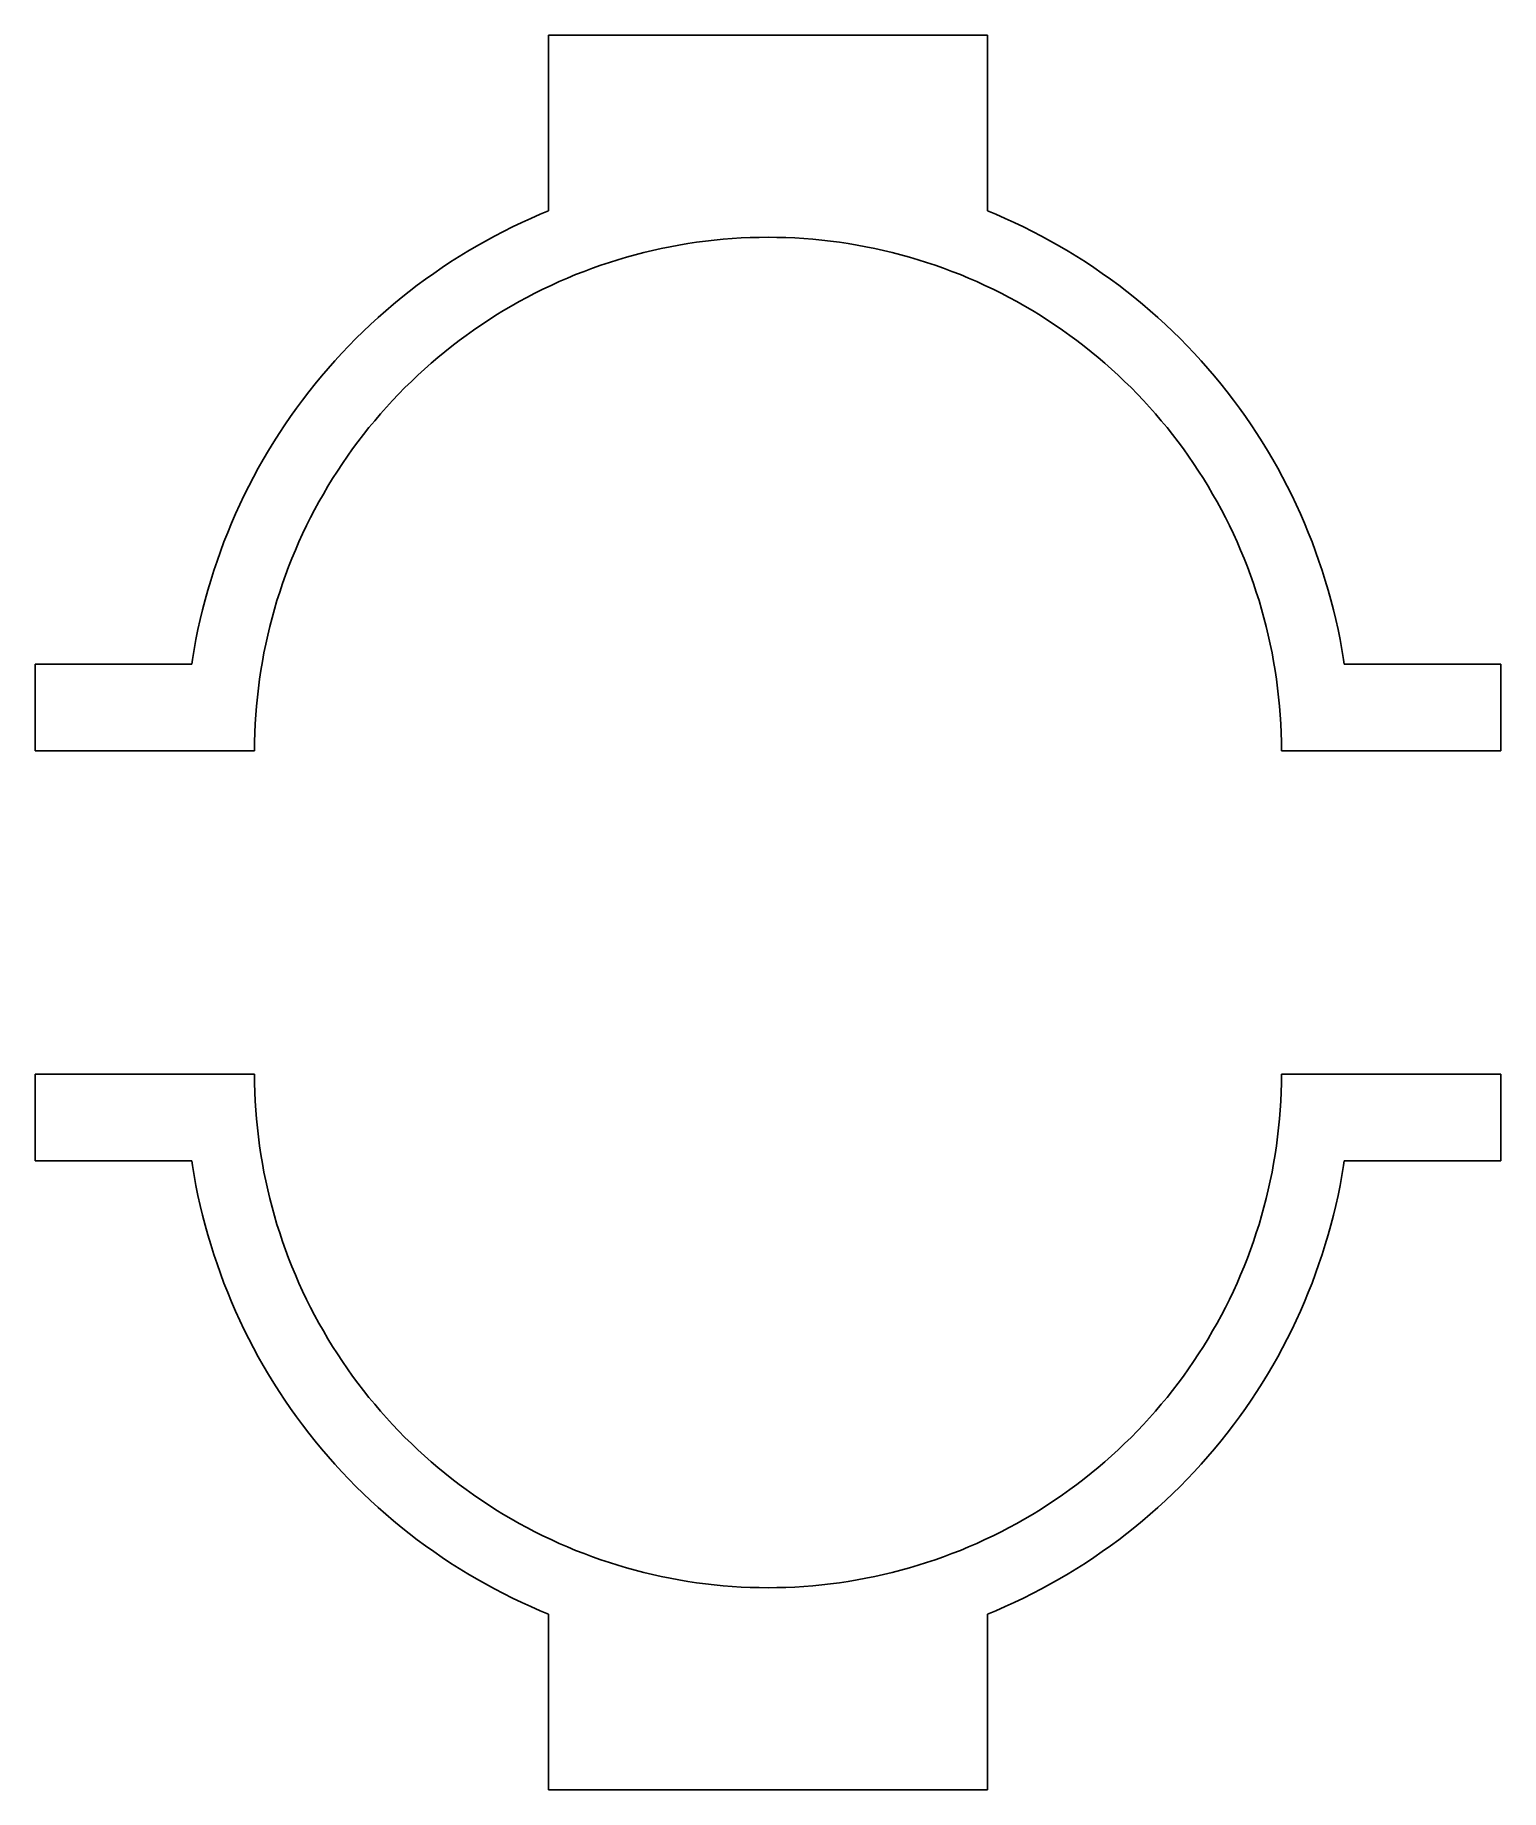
# Model space of a CAD drawing. Header units: metres. Extents: x -63 to 63, y -76 to 76.
import ezdxf

# ---------------------------------------------------------------- set-up
doc = ezdxf.new("R2010")
doc.units = ezdxf.units.M

msp = doc.modelspace()

# ---------------------------------------------------------------- linework, layer by layer
for p, q in [((19, 75.95), (-19, 75.95)), ((-19, 75.95), (-19, 60.7345)), ((19, 60.7345), (19, 75.95)), ((-22.1158, 59.3441), (-22.9038, 58.9513)), ((-21.3211, 59.7232), (-22.1158, 59.3441)), ((-20.5199, 60.0884), (-21.3211, 59.7232)), ((-19.7124, 60.4395), (-20.5199, 60.0884)), ((-19, 60.7345), (-19.7124, 60.4395)), ((19.7124, 60.4395), (19, 60.7345)), ((20.5199, 60.0884), (19.7124, 60.4395)), ((21.3211, 59.7232), (20.5199, 60.0884)), ((22.1158, 59.3441), (21.3211, 59.7232)), ((22.9038, 58.9513), (22.1158, 59.3441)), ((-24.4586, 58.1246), (-25.225, 57.691)), ((-23.6848, 58.5447), (-24.4586, 58.1246)), ((-22.9038, 58.9513), (-23.6848, 58.5447)), ((-8.48145, 57.6333), (-7.71866, 57.7747)), ((-7.71866, 57.7747), (-6.95351, 57.9027)), ((-6.95351, 57.9027), (-6.18623, 58.0174)), ((-6.18623, 58.0174), (-5.41708, 58.1187)), ((-5.41708, 58.1187), (-4.64629, 58.2065)), ((-4.64629, 58.2065), (-3.87407, 58.2809)), ((-3.87407, 58.2809), (-3.10066, 58.3417)), ((-3.10066, 58.3417), (-2.32632, 58.3891)), ((-2.32632, 58.3891), (-1.55127, 58.4229)), ((-1.55127, 58.4229), (-0.77576, 58.4432)), ((-0.77576, 58.4432), (0, 58.45)), ((0, 58.45), (0.77576, 58.4432)), ((0.77576, 58.4432), (1.55127, 58.4229)), ((1.55127, 58.4229), (2.32632, 58.3891)), ((2.32632, 58.3891), (3.10066, 58.3417)), ((3.10066, 58.3417), (3.87407, 58.2809)), ((3.87407, 58.2809), (4.64629, 58.2065)), ((4.64629, 58.2065), (5.41708, 58.1187)), ((5.41708, 58.1187), (6.18623, 58.0174)), ((6.18623, 58.0174), (6.95351, 57.9027)), ((6.95351, 57.9027), (7.71866, 57.7747)), ((7.71866, 57.7747), (8.48145, 57.6333)), ((23.6848, 58.5447), (22.9038, 58.9513)), ((24.4586, 58.1246), (23.6848, 58.5447)), ((25.225, 57.691), (24.4586, 58.1246)), ((-27.477, 56.3109), (-28.2113, 55.8249)), ((-26.7344, 56.784), (-27.477, 56.3109)), ((-25.9837, 57.2441), (-26.7344, 56.784)), ((-25.225, 57.691), (-25.9837, 57.2441)), ((-14.4715, 56.0283), (-13.7358, 56.2745)), ((-13.7358, 56.2745), (-12.9959, 56.5077)), ((-12.9959, 56.5077), (-12.2521, 56.7281)), ((-12.2521, 56.7281), (-11.5045, 56.9354)), ((-11.5045, 56.9354), (-10.7534, 57.1296)), ((-10.7534, 57.1296), (-9.99907, 57.3107)), ((-9.99907, 57.3107), (-9.24167, 57.4787)), ((-9.24167, 57.4787), (-8.48145, 57.6333)), ((8.48145, 57.6333), (9.24167, 57.4787)), ((9.24167, 57.4787), (9.99907, 57.3107)), ((9.99907, 57.3107), (10.7534, 57.1296)), ((10.7534, 57.1296), (11.5045, 56.9354)), ((11.5045, 56.9354), (12.2521, 56.7281)), ((12.2521, 56.7281), (12.9959, 56.5077)), ((12.9959, 56.5077), (13.7358, 56.2745)), ((13.7358, 56.2745), (14.4715, 56.0283)), ((25.9837, 57.2441), (25.225, 57.691)), ((26.7344, 56.784), (25.9837, 57.2441)), ((27.477, 56.3109), (26.7344, 56.784)), ((28.2113, 55.8249), (27.477, 56.3109)), ((-29.6538, 54.8149), (-30.3616, 54.2912)), ((-28.9369, 55.3262), (-29.6538, 54.8149)), ((-28.2113, 55.8249), (-28.9369, 55.3262)), ((-18.0794, 54.6071), (-17.368, 54.9164)), ((-17.368, 54.9164), (-16.6513, 55.2133)), ((-16.6513, 55.2133), (-15.9294, 55.4977)), ((-15.9294, 55.4977), (-15.2028, 55.7693)), ((-15.2028, 55.7693), (-14.4715, 56.0283)), ((14.4715, 56.0283), (15.2028, 55.7693)), ((15.2028, 55.7693), (15.9294, 55.4977)), ((15.9294, 55.4977), (16.6513, 55.2133)), ((16.6513, 55.2133), (17.368, 54.9164)), ((17.368, 54.9164), (18.0794, 54.6071)), ((28.9369, 55.3262), (28.2113, 55.8249)), ((29.6538, 54.8149), (28.9369, 55.3262)), ((30.3616, 54.2912), (29.6538, 54.8149)), ((-31.7492, 53.207), (-32.4286, 52.6469)), ((-31.0601, 53.7551), (-31.7492, 53.207)), ((-30.3616, 54.2912), (-31.0601, 53.7551)), ((-21.5498, 52.8768), (-20.868, 53.247)), ((-20.868, 53.247), (-20.1799, 53.6052)), ((-20.1799, 53.6052), (-19.4856, 53.9514)), ((-19.4856, 53.9514), (-18.7854, 54.2854)), ((-18.7854, 54.2854), (-18.0794, 54.6071)), ((18.0794, 54.6071), (18.7854, 54.2854)), ((18.7854, 54.2854), (19.4856, 53.9514)), ((19.4856, 53.9514), (20.1799, 53.6052)), ((20.1799, 53.6052), (20.868, 53.247)), ((20.868, 53.247), (21.5498, 52.8768)), ((31.0601, 53.7551), (30.3616, 54.2912)), ((31.7492, 53.207), (31.0601, 53.7551)), ((32.4286, 52.6469), (31.7492, 53.207)), ((-33.0982, 52.0751), (-33.7576, 51.4917)), ((-32.4286, 52.6469), (-33.0982, 52.0751)), ((-24.2092, 51.2789), (-23.5549, 51.6957)), ((-23.5549, 51.6957), (-22.8934, 52.1011)), ((-22.8934, 52.1011), (-22.225, 52.4948)), ((-22.225, 52.4948), (-21.5498, 52.8768)), ((21.5498, 52.8768), (22.225, 52.4948)), ((22.225, 52.4948), (22.8934, 52.1011)), ((22.8934, 52.1011), (23.5549, 51.6957)), ((23.5549, 51.6957), (24.2092, 51.2789)), ((33.0982, 52.0751), (32.4286, 52.6469)), ((33.7576, 51.4917), (33.0982, 52.0751)), ((-35.0455, 50.2907), (-35.6735, 49.6735)), ((-34.4068, 50.8968), (-35.0455, 50.2907)), ((-33.7576, 51.4917), (-34.4068, 50.8968)), ((-26.127, 49.9608), (-25.4955, 50.4113)), ((-25.4955, 50.4113), (-24.8561, 50.8507)), ((-24.8561, 50.8507), (-24.2092, 51.2789)), ((24.2092, 51.2789), (24.8561, 50.8507)), ((24.8561, 50.8507), (25.4955, 50.4113)), ((25.4955, 50.4113), (26.127, 49.9608)), ((34.4068, 50.8968), (33.7576, 51.4917)), ((35.0455, 50.2907), (34.4068, 50.8968)), ((35.6735, 49.6735), (35.0455, 50.2907)), ((-36.2907, 49.0455), (-36.8968, 48.4068)), ((-35.6735, 49.6735), (-36.2907, 49.0455)), ((-27.9733, 48.5441), (-27.3661, 49.0271)), ((-27.3661, 49.0271), (-26.7507, 49.4993)), ((-26.7507, 49.4993), (-26.127, 49.9608)), ((26.127, 49.9608), (26.7507, 49.4993)), ((26.7507, 49.4993), (27.3661, 49.0271)), ((27.3661, 49.0271), (27.9733, 48.5441)), ((36.2907, 49.0455), (35.6735, 49.6735)), ((36.8968, 48.4068), (36.2907, 49.0455)), ((-38.0751, 47.0982), (-38.6469, 46.4286)), ((-37.4917, 47.7576), (-38.0751, 47.0982)), ((-36.8968, 48.4068), (-37.4917, 47.7576)), ((-29.7428, 47.0328), (-29.1618, 47.5468)), ((-29.1618, 47.5468), (-28.5719, 48.0507)), ((-28.5719, 48.0507), (-27.9733, 48.5441)), ((27.9733, 48.5441), (28.5719, 48.0507)), ((28.5719, 48.0507), (29.1618, 47.5468)), ((29.1618, 47.5468), (29.7428, 47.0328)), ((37.4917, 47.7576), (36.8968, 48.4068)), ((38.0751, 47.0982), (37.4917, 47.7576)), ((38.6469, 46.4286), (38.0751, 47.0982)), ((-39.207, 45.7492), (-39.7551, 45.0601)), ((-38.6469, 46.4286), (-39.207, 45.7492)), ((-31.4309, 45.4309), (-30.8776, 45.9747)), ((-30.8776, 45.9747), (-30.3148, 46.5087)), ((-30.3148, 46.5087), (-29.7428, 47.0328)), ((29.7428, 47.0328), (30.3148, 46.5087)), ((30.3148, 46.5087), (30.8776, 45.9747)), ((30.8776, 45.9747), (31.4309, 45.4309)), ((39.207, 45.7492), (38.6469, 46.4286)), ((39.7551, 45.0601), (39.207, 45.7492)), ((-40.2912, 44.3616), (-40.8149, 43.6538)), ((-39.7551, 45.0601), (-40.2912, 44.3616)), ((-33.0328, 43.7428), (-32.5087, 44.3148)), ((-32.5087, 44.3148), (-31.9746, 44.8776)), ((-31.9746, 44.8776), (-31.4309, 45.4309)), ((31.4309, 45.4309), (31.9746, 44.8776)), ((31.9746, 44.8776), (32.5087, 44.3148)), ((32.5087, 44.3148), (33.0328, 43.7428)), ((40.2912, 44.3616), (39.7551, 45.0601)), ((40.8149, 43.6538), (40.2912, 44.3616)), ((-41.3262, 42.9369), (-41.8249, 42.2113)), ((-40.8149, 43.6538), (-41.3262, 42.9369)), ((-34.5441, 41.9733), (-34.0507, 42.5719)), ((-34.0507, 42.5719), (-33.5468, 43.1618)), ((-33.5468, 43.1618), (-33.0328, 43.7428)), ((33.0328, 43.7428), (33.5468, 43.1618)), ((33.5468, 43.1618), (34.0507, 42.5719)), ((34.0507, 42.5719), (34.5441, 41.9733)), ((41.3262, 42.9369), (40.8149, 43.6538)), ((41.8249, 42.2113), (41.3262, 42.9369)), ((-42.3109, 41.477), (-42.784, 40.7344)), ((-41.8249, 42.2113), (-42.3109, 41.477)), ((-35.4993, 40.7507), (-35.0271, 41.3661)), ((-35.0271, 41.3661), (-34.5441, 41.9733)), ((34.5441, 41.9733), (35.0271, 41.3661)), ((35.0271, 41.3661), (35.4993, 40.7507)), ((42.3109, 41.477), (41.8249, 42.2113)), ((42.784, 40.7344), (42.3109, 41.477)), ((-43.2441, 39.9837), (-43.691, 39.225)), ((-42.784, 40.7344), (-43.2441, 39.9837)), ((-36.8507, 38.8561), (-36.4113, 39.4955)), ((-36.4113, 39.4955), (-35.9608, 40.127)), ((-35.9608, 40.127), (-35.4993, 40.7507)), ((35.4993, 40.7507), (35.9608, 40.127)), ((35.9608, 40.127), (36.4113, 39.4955)), ((36.4113, 39.4955), (36.8507, 38.8561)), ((43.2441, 39.9837), (42.784, 40.7344)), ((43.691, 39.225), (43.2441, 39.9837)), ((-44.1246, 38.4586), (-44.5447, 37.6848)), ((-43.691, 39.225), (-44.1246, 38.4586)), ((-37.6957, 37.5549), (-37.2789, 38.2092)), ((-37.2789, 38.2092), (-36.8507, 38.8561)), ((36.8507, 38.8561), (37.2789, 38.2092)), ((37.2789, 38.2092), (37.6957, 37.5549)), ((44.1246, 38.4586), (43.691, 39.225)), ((44.5447, 37.6848), (44.1246, 38.4586)), ((-44.9513, 36.9038), (-45.3441, 36.1158)), ((-44.5447, 37.6848), (-44.9513, 36.9038)), ((-38.4948, 36.225), (-38.1011, 36.8934)), ((-38.1011, 36.8934), (-37.6957, 37.5549)), ((37.6957, 37.5549), (38.1011, 36.8934)), ((38.1011, 36.8934), (38.4948, 36.225)), ((44.9513, 36.9038), (44.5447, 37.6848)), ((45.3441, 36.1158), (44.9513, 36.9038)), ((-45.7232, 35.3211), (-46.0884, 34.5199)), ((-45.3441, 36.1158), (-45.7232, 35.3211)), ((-39.247, 34.868), (-38.8768, 35.5498)), ((-38.8768, 35.5498), (-38.4948, 36.225)), ((38.4948, 36.225), (38.8768, 35.5498)), ((38.8768, 35.5498), (39.247, 34.868)), ((45.7232, 35.3211), (45.3441, 36.1158)), ((46.0884, 34.5199), (45.7232, 35.3211)), ((-46.4395, 33.7124), (-46.7764, 32.8989)), ((-46.0884, 34.5199), (-46.4395, 33.7124)), ((-40.2854, 32.7854), (-39.9514, 33.4856)), ((-39.9514, 33.4856), (-39.6052, 34.1799)), ((-39.6052, 34.1799), (-39.247, 34.868)), ((39.247, 34.868), (39.6052, 34.1799)), ((39.6052, 34.1799), (39.9514, 33.4856)), ((39.9514, 33.4856), (40.2854, 32.7854)), ((46.4395, 33.7124), (46.0884, 34.5199)), ((46.7764, 32.8989), (46.4395, 33.7124)), ((-47.0991, 32.0797), (-47.4075, 31.2549)), ((-46.7764, 32.8989), (-47.0991, 32.0797)), ((-40.9164, 31.368), (-40.6071, 32.0794)), ((-40.6071, 32.0794), (-40.2854, 32.7854)), ((40.2854, 32.7854), (40.6071, 32.0794)), ((40.6071, 32.0794), (40.9164, 31.368)), ((47.0991, 32.0797), (46.7764, 32.8989)), ((47.4075, 31.2549), (47.0991, 32.0797)), ((-47.7014, 30.4249), (-47.9808, 29.5899)), ((-47.4075, 31.2549), (-47.7014, 30.4249)), ((-41.4977, 29.9294), (-41.2133, 30.6513)), ((-41.2133, 30.6513), (-40.9164, 31.368)), ((40.9164, 31.368), (41.2133, 30.6513)), ((41.2133, 30.6513), (41.4977, 29.9294)), ((47.7014, 30.4249), (47.4075, 31.2549)), ((47.9808, 29.5899), (47.7014, 30.4249)), ((-47.9808, 29.5899), (-48.2456, 28.7502)), ((-42.0283, 28.4715), (-41.7693, 29.2028)), ((-41.7693, 29.2028), (-41.4977, 29.9294)), ((41.4977, 29.9294), (41.7693, 29.2028)), ((41.7693, 29.2028), (42.0283, 28.4715)), ((48.2456, 28.7502), (47.9808, 29.5899)), ((-48.4957, 27.9059), (-48.731, 27.0574)), ((-48.2456, 28.7502), (-48.4957, 27.9059)), ((-42.5077, 26.9959), (-42.2745, 27.7358)), ((-42.2745, 27.7358), (-42.0283, 28.4715)), ((42.0283, 28.4715), (42.2745, 27.7358)), ((42.2745, 27.7358), (42.5077, 26.9959)), ((48.4957, 27.9059), (48.2456, 28.7502)), ((48.731, 27.0574), (48.4957, 27.9059)), ((-48.9514, 26.205), (-49.157, 25.3488)), ((-48.731, 27.0574), (-48.9514, 26.205)), ((-42.9354, 25.5045), (-42.7281, 26.2521)), ((-42.7281, 26.2521), (-42.5077, 26.9959)), ((42.5077, 26.9959), (42.7281, 26.2521)), ((42.7281, 26.2521), (42.9354, 25.5045)), ((48.9514, 26.205), (48.731, 27.0574)), ((49.157, 25.3488), (48.9514, 26.205)), ((-49.3475, 24.4891), (-49.5231, 23.6263)), ((-49.157, 25.3488), (-49.3475, 24.4891)), ((-43.3107, 23.9991), (-43.1296, 24.7534)), ((-43.1296, 24.7534), (-42.9354, 25.5045)), ((42.9354, 25.5045), (43.1296, 24.7534)), ((43.1296, 24.7534), (43.3107, 23.9991)), ((49.3475, 24.4891), (49.157, 25.3488)), ((49.5231, 23.6263), (49.3475, 24.4891)), ((-49.5231, 23.6263), (-49.6835, 22.7605)), ((-43.6333, 22.4815), (-43.4787, 23.2417)), ((-43.4787, 23.2417), (-43.3107, 23.9991)), ((43.3107, 23.9991), (43.4787, 23.2417)), ((43.4787, 23.2417), (43.6333, 22.4815)), ((49.6835, 22.7605), (49.5231, 23.6263)), ((-49.8875, 21.5), (-63.45, 21.5)), ((-63.45, 21.5), (-63.45, 14)), ((-49.8289, 21.8921), (-49.8875, 21.5)), ((-49.6835, 22.7605), (-49.8289, 21.8921)), ((-43.9027, 20.9535), (-43.7747, 21.7187)), ((-43.7747, 21.7187), (-43.6333, 22.4815)), ((43.6333, 22.4815), (43.7747, 21.7187)), ((43.7747, 21.7187), (43.9027, 20.9535)), ((49.8289, 21.8921), (49.6835, 22.7605)), ((49.8875, 21.5), (49.8289, 21.8921)), ((63.45, 21.5), (49.8875, 21.5)), ((63.45, 14), (63.45, 21.5)), ((-44.1187, 19.4171), (-44.0174, 20.1862)), ((-44.0174, 20.1862), (-43.9027, 20.9535)), ((43.9027, 20.9535), (44.0174, 20.1862)), ((44.0174, 20.1862), (44.1187, 19.4171)), ((-44.2809, 17.8741), (-44.2065, 18.6463)), ((-44.2065, 18.6463), (-44.1187, 19.4171)), ((44.1187, 19.4171), (44.2065, 18.6463)), ((44.2065, 18.6463), (44.2809, 17.8741)), ((-44.3891, 16.3263), (-44.3417, 17.1007)), ((-44.3417, 17.1007), (-44.2809, 17.8741)), ((44.2809, 17.8741), (44.3417, 17.1007)), ((44.3417, 17.1007), (44.3891, 16.3263)), ((-44.4432, 14.7758), (-44.4229, 15.5513)), ((-44.4229, 15.5513), (-44.3891, 16.3263)), ((44.3891, 16.3263), (44.4229, 15.5513)), ((44.4229, 15.5513), (44.4432, 14.7758)), ((-63.45, 14), (-44.45, 14)), ((-44.45, 14), (-44.4432, 14.7758)), ((44.4432, 14.7758), (44.45, 14)), ((44.45, 14), (63.45, 14)), ((-44.45, -14), (-63.45, -14)), ((-63.45, -14), (-63.45, -21.5)), ((-44.4432, -14.7758), (-44.45, -14)), ((-44.4229, -15.5513), (-44.4432, -14.7758)), ((44.4432, -14.7758), (44.4229, -15.5513)), ((44.45, -14), (44.4432, -14.7758)), ((63.45, -14), (44.45, -14)), ((63.45, -21.5), (63.45, -14)), ((-44.3891, -16.3263), (-44.4229, -15.5513)), ((-44.3417, -17.1007), (-44.3891, -16.3263)), ((44.3891, -16.3263), (44.3417, -17.1007)), ((44.4229, -15.5513), (44.3891, -16.3263)), ((-44.2809, -17.8741), (-44.3417, -17.1007)), ((-44.2065, -18.6463), (-44.2809, -17.8741)), ((44.2809, -17.8741), (44.2065, -18.6463)), ((44.3417, -17.1007), (44.2809, -17.8741)), ((-44.1187, -19.4171), (-44.2065, -18.6463)), ((-44.0174, -20.1862), (-44.1187, -19.4171)), ((44.1187, -19.4171), (44.0174, -20.1862)), ((44.2065, -18.6463), (44.1187, -19.4171)), ((-43.9027, -20.9535), (-44.0174, -20.1862)), ((-43.7747, -21.7187), (-43.9027, -20.9535)), ((43.9027, -20.9535), (43.7747, -21.7187)), ((44.0174, -20.1862), (43.9027, -20.9535)), ((-63.45, -21.5), (-49.8875, -21.5)), ((-49.8875, -21.5), (-49.8289, -21.8921)), ((-49.8289, -21.8921), (-49.6835, -22.7605)), ((-49.6835, -22.7605), (-49.5231, -23.6263)), ((-43.6333, -22.4815), (-43.7747, -21.7187)), ((-43.4787, -23.2417), (-43.6333, -22.4815)), ((43.6333, -22.4815), (43.4787, -23.2417)), ((43.7747, -21.7187), (43.6333, -22.4815)), ((49.5231, -23.6263), (49.6835, -22.7605)), ((49.6835, -22.7605), (49.8289, -21.8921)), ((49.8289, -21.8921), (49.8875, -21.5)), ((49.8875, -21.5), (63.45, -21.5)), ((-49.5231, -23.6263), (-49.3475, -24.4891)), ((-43.3107, -23.9991), (-43.4787, -23.2417)), ((-43.1296, -24.7534), (-43.3107, -23.9991)), ((43.3107, -23.9991), (43.1296, -24.7534)), ((43.4787, -23.2417), (43.3107, -23.9991)), ((49.3475, -24.4891), (49.5231, -23.6263)), ((-49.3475, -24.4891), (-49.157, -25.3488)), ((-49.157, -25.3488), (-48.9514, -26.205)), ((-42.9354, -25.5045), (-43.1296, -24.7534)), ((-42.7281, -26.2521), (-42.9354, -25.5045)), ((42.9354, -25.5045), (42.7281, -26.2521)), ((43.1296, -24.7534), (42.9354, -25.5045)), ((48.9514, -26.205), (49.157, -25.3488)), ((49.157, -25.3488), (49.3475, -24.4891)), ((-48.9514, -26.205), (-48.731, -27.0574)), ((-48.731, -27.0574), (-48.4957, -27.9059)), ((-42.5077, -26.9959), (-42.7281, -26.2521)), ((-42.2745, -27.7358), (-42.5077, -26.9959)), ((42.5077, -26.9959), (42.2745, -27.7358)), ((42.7281, -26.2521), (42.5077, -26.9959)), ((48.4957, -27.9059), (48.731, -27.0574)), ((48.731, -27.0574), (48.9514, -26.205)), ((-48.4957, -27.9059), (-48.2456, -28.7502)), ((-48.2456, -28.7502), (-47.9808, -29.5899)), ((-42.0283, -28.4715), (-42.2745, -27.7358)), ((-41.7693, -29.2028), (-42.0283, -28.4715)), ((42.0283, -28.4715), (41.7693, -29.2028)), ((42.2745, -27.7358), (42.0283, -28.4715)), ((47.9808, -29.5899), (48.2456, -28.7502)), ((48.2456, -28.7502), (48.4957, -27.9059)), ((-47.9808, -29.5899), (-47.7014, -30.4249)), ((-41.4977, -29.9294), (-41.7693, -29.2028)), ((-41.2133, -30.6513), (-41.4977, -29.9294)), ((41.4977, -29.9294), (41.2133, -30.6513)), ((41.7693, -29.2028), (41.4977, -29.9294)), ((47.7014, -30.4249), (47.9808, -29.5899)), ((-47.7014, -30.4249), (-47.4075, -31.2549)), ((-47.4075, -31.2549), (-47.0991, -32.0797)), ((-40.9164, -31.368), (-41.2133, -30.6513)), ((-40.6071, -32.0794), (-40.9164, -31.368)), ((40.9164, -31.368), (40.6071, -32.0794)), ((41.2133, -30.6513), (40.9164, -31.368)), ((47.0991, -32.0797), (47.4075, -31.2549)), ((47.4075, -31.2549), (47.7014, -30.4249)), ((-47.0991, -32.0797), (-46.7764, -32.8989)), ((-46.7764, -32.8989), (-46.4395, -33.7124)), ((-40.2854, -32.7854), (-40.6071, -32.0794)), ((-39.9514, -33.4856), (-40.2854, -32.7854)), ((40.2854, -32.7854), (39.9514, -33.4856)), ((40.6071, -32.0794), (40.2854, -32.7854)), ((46.4395, -33.7124), (46.7764, -32.8989)), ((46.7764, -32.8989), (47.0991, -32.0797)), ((-46.4395, -33.7124), (-46.0884, -34.5199)), ((-46.0884, -34.5199), (-45.7232, -35.3211)), ((-39.6052, -34.1799), (-39.9514, -33.4856)), ((-39.247, -34.868), (-39.6052, -34.1799)), ((-38.8768, -35.5498), (-39.247, -34.868)), ((39.247, -34.868), (38.8768, -35.5498)), ((39.6052, -34.1799), (39.247, -34.868)), ((39.9514, -33.4856), (39.6052, -34.1799)), ((45.7232, -35.3211), (46.0884, -34.5199)), ((46.0884, -34.5199), (46.4395, -33.7124)), ((-45.7232, -35.3211), (-45.3441, -36.1158)), ((-45.3441, -36.1158), (-44.9513, -36.9038)), ((-38.4948, -36.225), (-38.8768, -35.5498)), ((-38.1011, -36.8934), (-38.4948, -36.225)), ((38.4948, -36.225), (38.1011, -36.8934)), ((38.8768, -35.5498), (38.4948, -36.225)), ((44.9513, -36.9038), (45.3441, -36.1158)), ((45.3441, -36.1158), (45.7232, -35.3211)), ((-44.9513, -36.9038), (-44.5447, -37.6848)), ((-44.5447, -37.6848), (-44.1246, -38.4586)), ((-37.6957, -37.5549), (-38.1011, -36.8934)), ((-37.2789, -38.2092), (-37.6957, -37.5549)), ((37.6957, -37.5549), (37.2789, -38.2092)), ((38.1011, -36.8934), (37.6957, -37.5549)), ((44.1246, -38.4586), (44.5447, -37.6848)), ((44.5447, -37.6848), (44.9513, -36.9038)), ((-44.1246, -38.4586), (-43.691, -39.225)), ((-43.691, -39.225), (-43.2441, -39.9837)), ((-36.8507, -38.8561), (-37.2789, -38.2092)), ((-36.4113, -39.4955), (-36.8507, -38.8561)), ((36.8507, -38.8561), (36.4113, -39.4955)), ((37.2789, -38.2092), (36.8507, -38.8561)), ((43.2441, -39.9837), (43.691, -39.225)), ((43.691, -39.225), (44.1246, -38.4586)), ((-43.2441, -39.9837), (-42.784, -40.7344)), ((-42.784, -40.7344), (-42.3109, -41.477)), ((-35.9608, -40.127), (-36.4113, -39.4955)), ((-35.4993, -40.7507), (-35.9608, -40.127)), ((-35.0271, -41.3661), (-35.4993, -40.7507)), ((35.4993, -40.7507), (35.0271, -41.3661)), ((35.9608, -40.127), (35.4993, -40.7507)), ((36.4113, -39.4955), (35.9608, -40.127)), ((42.3109, -41.477), (42.784, -40.7344)), ((42.784, -40.7344), (43.2441, -39.9837)), ((-42.3109, -41.477), (-41.8249, -42.2113)), ((-41.8249, -42.2113), (-41.3262, -42.9369)), ((-34.5441, -41.9733), (-35.0271, -41.3661)), ((-34.0507, -42.5719), (-34.5441, -41.9733)), ((34.5441, -41.9733), (34.0507, -42.5719)), ((35.0271, -41.3661), (34.5441, -41.9733)), ((41.3262, -42.9369), (41.8249, -42.2113)), ((41.8249, -42.2113), (42.3109, -41.477)), ((-41.3262, -42.9369), (-40.8149, -43.6538)), ((-40.8149, -43.6538), (-40.2912, -44.3616)), ((-33.5468, -43.1618), (-34.0507, -42.5719)), ((-33.0328, -43.7428), (-33.5468, -43.1618)), ((-32.5087, -44.3148), (-33.0328, -43.7428)), ((33.0328, -43.7428), (32.5087, -44.3148)), ((33.5468, -43.1618), (33.0328, -43.7428)), ((34.0507, -42.5719), (33.5468, -43.1618)), ((40.2912, -44.3616), (40.8149, -43.6538)), ((40.8149, -43.6538), (41.3262, -42.9369)), ((-40.2912, -44.3616), (-39.7551, -45.0601)), ((-39.7551, -45.0601), (-39.207, -45.7492)), ((-31.9746, -44.8776), (-32.5087, -44.3148)), ((-31.4309, -45.4309), (-31.9746, -44.8776)), ((-30.8776, -45.9747), (-31.4309, -45.4309)), ((31.4309, -45.4309), (30.8776, -45.9747)), ((31.9746, -44.8776), (31.4309, -45.4309)), ((32.5087, -44.3148), (31.9746, -44.8776)), ((39.207, -45.7492), (39.7551, -45.0601)), ((39.7551, -45.0601), (40.2912, -44.3616)), ((-39.207, -45.7492), (-38.6469, -46.4286)), ((-38.6469, -46.4286), (-38.0751, -47.0982)), ((-30.3148, -46.5087), (-30.8776, -45.9747)), ((-29.7428, -47.0328), (-30.3148, -46.5087)), ((-29.1618, -47.5468), (-29.7428, -47.0328)), ((29.7428, -47.0328), (29.1618, -47.5468)), ((30.3148, -46.5087), (29.7428, -47.0328)), ((30.8776, -45.9747), (30.3148, -46.5087)), ((38.0751, -47.0982), (38.6469, -46.4286)), ((38.6469, -46.4286), (39.207, -45.7492)), ((-38.0751, -47.0982), (-37.4917, -47.7576)), ((-37.4917, -47.7576), (-36.8968, -48.4068)), ((-36.8968, -48.4068), (-36.2907, -49.0455)), ((-28.5719, -48.0507), (-29.1618, -47.5468)), ((-27.9733, -48.5441), (-28.5719, -48.0507)), ((-27.3661, -49.0271), (-27.9733, -48.5441)), ((27.9733, -48.5441), (27.3661, -49.0271)), ((28.5719, -48.0507), (27.9733, -48.5441)), ((29.1618, -47.5468), (28.5719, -48.0507)), ((36.2907, -49.0455), (36.8968, -48.4068)), ((36.8968, -48.4068), (37.4917, -47.7576)), ((37.4917, -47.7576), (38.0751, -47.0982)), ((-36.2907, -49.0455), (-35.6735, -49.6735)), ((-35.6735, -49.6735), (-35.0455, -50.2907)), ((-26.7507, -49.4993), (-27.3661, -49.0271)), ((-26.127, -49.9608), (-26.7507, -49.4993)), ((-25.4955, -50.4113), (-26.127, -49.9608)), ((26.127, -49.9608), (25.4955, -50.4113)), ((26.7507, -49.4993), (26.127, -49.9608)), ((27.3661, -49.0271), (26.7507, -49.4993)), ((35.0455, -50.2907), (35.6735, -49.6735)), ((35.6735, -49.6735), (36.2907, -49.0455)), ((-35.0455, -50.2907), (-34.4068, -50.8968)), ((-34.4068, -50.8968), (-33.7576, -51.4917)), ((-33.7576, -51.4917), (-33.0982, -52.0751)), ((-24.8561, -50.8507), (-25.4955, -50.4113)), ((-24.2092, -51.2789), (-24.8561, -50.8507)), ((-23.5549, -51.6957), (-24.2092, -51.2789)), ((24.2092, -51.2789), (23.5549, -51.6957)), ((24.8561, -50.8507), (24.2092, -51.2789)), ((25.4955, -50.4113), (24.8561, -50.8507)), ((33.0982, -52.0751), (33.7576, -51.4917)), ((33.7576, -51.4917), (34.4068, -50.8968)), ((34.4068, -50.8968), (35.0455, -50.2907)), ((-33.0982, -52.0751), (-32.4286, -52.6469)), ((-32.4286, -52.6469), (-31.7492, -53.207)), ((-22.8934, -52.1011), (-23.5549, -51.6957)), ((-22.225, -52.4948), (-22.8934, -52.1011)), ((-21.5498, -52.8768), (-22.225, -52.4948)), ((-20.868, -53.247), (-21.5498, -52.8768)), ((21.5498, -52.8768), (20.868, -53.247)), ((22.225, -52.4948), (21.5498, -52.8768)), ((22.8934, -52.1011), (22.225, -52.4948)), ((23.5549, -51.6957), (22.8934, -52.1011)), ((31.7492, -53.207), (32.4286, -52.6469)), ((32.4286, -52.6469), (33.0982, -52.0751)), ((-31.7492, -53.207), (-31.0601, -53.7551)), ((-31.0601, -53.7551), (-30.3616, -54.2912)), ((-30.3616, -54.2912), (-29.6538, -54.8149)), ((-20.1799, -53.6052), (-20.868, -53.247)), ((-19.4856, -53.9514), (-20.1799, -53.6052)), ((-18.7854, -54.2854), (-19.4856, -53.9514)), ((-18.0794, -54.6071), (-18.7854, -54.2854)), ((-17.368, -54.9164), (-18.0794, -54.6071)), ((18.0794, -54.6071), (17.368, -54.9164)), ((18.7854, -54.2854), (18.0794, -54.6071)), ((19.4856, -53.9514), (18.7854, -54.2854)), ((20.1799, -53.6052), (19.4856, -53.9514)), ((20.868, -53.247), (20.1799, -53.6052)), ((29.6538, -54.8149), (30.3616, -54.2912)), ((30.3616, -54.2912), (31.0601, -53.7551)), ((31.0601, -53.7551), (31.7492, -53.207)), ((-29.6538, -54.8149), (-28.9369, -55.3262)), ((-28.9369, -55.3262), (-28.2113, -55.8249)), ((-28.2113, -55.8249), (-27.477, -56.3109)), ((-16.6513, -55.2133), (-17.368, -54.9164)), ((-15.9294, -55.4977), (-16.6513, -55.2133)), ((-15.2028, -55.7693), (-15.9294, -55.4977)), ((-14.4715, -56.0283), (-15.2028, -55.7693)), ((-13.7358, -56.2745), (-14.4715, -56.0283)), ((14.4715, -56.0283), (13.7358, -56.2745)), ((15.2028, -55.7693), (14.4715, -56.0283)), ((15.9294, -55.4977), (15.2028, -55.7693)), ((16.6513, -55.2133), (15.9294, -55.4977)), ((17.368, -54.9164), (16.6513, -55.2133)), ((27.477, -56.3109), (28.2113, -55.8249)), ((28.2113, -55.8249), (28.9369, -55.3262)), ((28.9369, -55.3262), (29.6538, -54.8149)), ((-27.477, -56.3109), (-26.7344, -56.784)), ((-26.7344, -56.784), (-25.9837, -57.2441)), ((-25.9837, -57.2441), (-25.225, -57.691)), ((-25.225, -57.691), (-24.4586, -58.1246)), ((-12.9959, -56.5077), (-13.7358, -56.2745)), ((-12.2521, -56.7281), (-12.9959, -56.5077)), ((-11.5045, -56.9354), (-12.2521, -56.7281)), ((-10.7534, -57.1296), (-11.5045, -56.9354)), ((-9.99907, -57.3107), (-10.7534, -57.1296)), ((-9.24167, -57.4787), (-9.99907, -57.3107)), ((-8.48145, -57.6333), (-9.24167, -57.4787)), ((-7.71866, -57.7747), (-8.48145, -57.6333)), ((8.48145, -57.6333), (7.71866, -57.7747)), ((9.24167, -57.4787), (8.48145, -57.6333)), ((9.99907, -57.3107), (9.24167, -57.4787)), ((10.7534, -57.1296), (9.99907, -57.3107)), ((11.5045, -56.9354), (10.7534, -57.1296)), ((12.2521, -56.7281), (11.5045, -56.9354)), ((12.9959, -56.5077), (12.2521, -56.7281)), ((13.7358, -56.2745), (12.9959, -56.5077)), ((24.4586, -58.1246), (25.225, -57.691)), ((25.225, -57.691), (25.9837, -57.2441)), ((25.9837, -57.2441), (26.7344, -56.784)), ((26.7344, -56.784), (27.477, -56.3109)), ((-24.4586, -58.1246), (-23.6848, -58.5447)), ((-23.6848, -58.5447), (-22.9038, -58.9513)), ((-22.9038, -58.9513), (-22.1158, -59.3441)), ((-6.95351, -57.9027), (-7.71866, -57.7747)), ((-6.18623, -58.0174), (-6.95351, -57.9027)), ((-5.41708, -58.1187), (-6.18623, -58.0174)), ((-4.64629, -58.2065), (-5.41708, -58.1187)), ((-3.87407, -58.2809), (-4.64629, -58.2065)), ((-3.10066, -58.3417), (-3.87407, -58.2809)), ((-2.32632, -58.3891), (-3.10066, -58.3417)), ((-1.55127, -58.4229), (-2.32632, -58.3891)), ((-0.77576, -58.4432), (-1.55127, -58.4229)), ((0, -58.45), (-0.77576, -58.4432)), ((0.77576, -58.4432), (0, -58.45)), ((1.55127, -58.4229), (0.77576, -58.4432)), ((2.32632, -58.3891), (1.55127, -58.4229)), ((3.10066, -58.3417), (2.32632, -58.3891)), ((3.87407, -58.2809), (3.10066, -58.3417)), ((4.64629, -58.2065), (3.87407, -58.2809)), ((5.41708, -58.1187), (4.64629, -58.2065)), ((6.18623, -58.0174), (5.41708, -58.1187)), ((6.95351, -57.9027), (6.18623, -58.0174)), ((7.71866, -57.7747), (6.95351, -57.9027)), ((22.1158, -59.3441), (22.9038, -58.9513)), ((22.9038, -58.9513), (23.6848, -58.5447)), ((23.6848, -58.5447), (24.4586, -58.1246)), ((-22.1158, -59.3441), (-21.3211, -59.7232)), ((-21.3211, -59.7232), (-20.5199, -60.0884)), ((-20.5199, -60.0884), (-19.7124, -60.4395)), ((-19.7124, -60.4395), (-19, -60.7345)), ((-19, -60.7345), (-19, -75.95)), ((19, -60.7345), (19.7124, -60.4395)), ((19, -75.95), (19, -60.7345)), ((19.7124, -60.4395), (20.5199, -60.0884)), ((20.5199, -60.0884), (21.3211, -59.7232)), ((21.3211, -59.7232), (22.1158, -59.3441)), ((-19, -75.95), (19, -75.95))]:
    msp.add_line(p, q)

doc.saveas('drawing.dxf')
